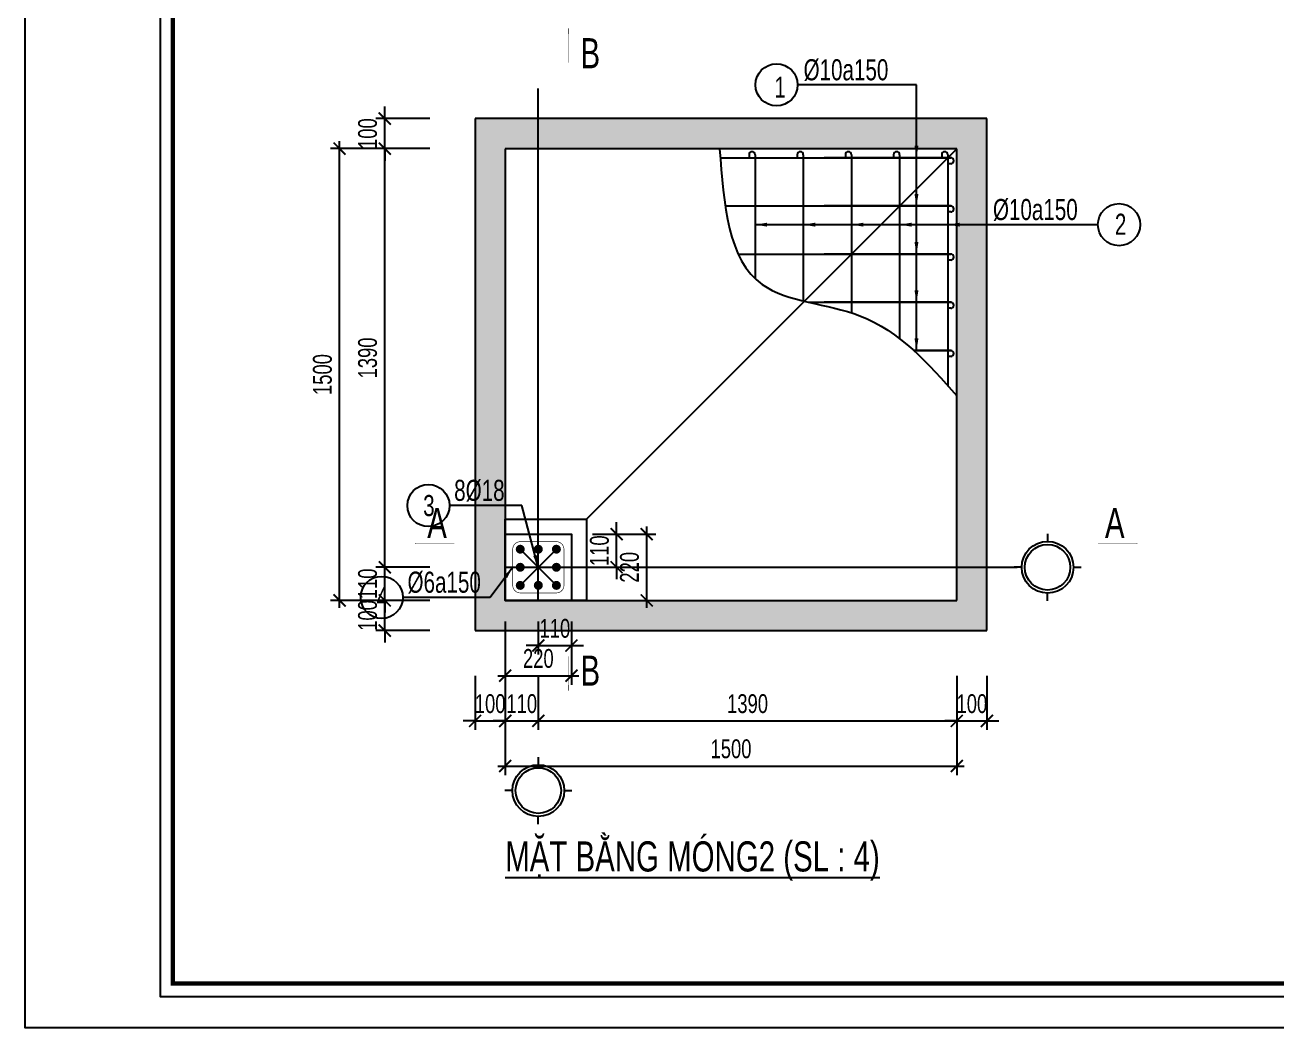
# Model space of a CAD drawing. Header units: inches. Extents: x 442278 to 842836, y -356313 to 59457.
# Drawn here: x 772277 to 776435, y -43086 to -39756 of the extents above; entities that cross this region are included whole.
import ezdxf
from ezdxf.enums import TextEntityAlignment as Align

# ---------------------------------------------------------------- set-up
doc = ezdxf.new("R2010")
doc.units = ezdxf.units.IN
doc.header["$LTSCALE"] = 250
doc.header["$MEASUREMENT"] = 0
doc.linetypes.add('CENTER', pattern=[50.8, 31.75, -6.35, 6.35, -6.35])
for name, color, linetype in [('3', 9, 'Continuous'), ('gsgsdfg', 31, 'Continuous'), ('LA.BT', 7, 'Continuous'), ('LA.DIM', 251, 'Continuous'), ('LA.KHAC', 252, 'Continuous'), ('LA.TC', 3, 'Continuous'), ('LA.TD', 30, 'Continuous'), ('LA.TEXT', 60, 'Continuous'), ('LA.TRUC', 251, 'CENTER'), ('NETTHAY', 8, 'Continuous'), ('NTHAY', 8, 'Continuous'), ('XDIT-MANH', 252, 'Continuous')]:
    doc.layers.add(name, color=color, linetype=linetype)
doc.styles.add('S.STEXT', font='arial.ttf', dxfattribs={"width": 0.7})
doc.styles.get("Standard").update_dxf_attribs({"font": 'arial.ttf'})
doc.styles.add('VnAvantH', font='', dxfattribs={"width": 0.7})
doc.styles.get('VnAvantH').set_extended_font_data('.VnAvantH')
doc.dimstyles.new('S.DIM25', dxfattribs={"dimtxt": 62.5, "dimasz": 40, "dimexe": 30, "dimexo": 0, "dimgap": 25, "dimtad": 1, "dimdec": 0, "dimzin": 13, "dimdsep": 46, "dimtxsty": 'S.STEXT', "dimblk": 'ARCHTICK', "dimcen": 0, "dimdle": 25, "dimclrd": 251, "dimclre": 251, "dimclrt": 60, "dimadec": 0, "dimazin": 0, "dimtfac": 1, "dimtdec": 0, "dimtix": 1, "dimtmove": 2, "dimatfit": 3, "dimfxl": 1, "dimtolj": 1, "dimtzin": 13, "dimarcsym": 0})
pattern_1 = [(50, (125584.615, -6308.54), (71.726018, -6.2752135), [7.5, -82.5]), (355, (125584.615, -6308.54), (-13.875133, 75.219213), [6, -66]), (100.451444, (125590.59, -6309.065), (57.850885, 68.943999), [6.374019, -70.114211]), (46.1842, (125584.615, -6288.54), (106.724133, -16.551928), [11.25, -123.75]), (96.635635, (125593.51, -6289.92), (93.466195, 97.41186), [9.561034, -105.171376]), (351.184164, (125584.62, -6288.54), (93.466195, 97.41186), [9, -99]), (21, (125594.615, -6293.54), (59.690705, -40.261889), [7.5, -82.5]), (326, (125594.615, -6293.54), (24.331533, 72.5150045), [6, -66]), (71.451445, (125599.59, -6296.9), (84.022238, 32.253115), [6.374019, -70.114211]), (37.5, (125584.615, -6308.542), (1.2159855, 33.2893854), [0, -65.2, 0, -67, 0, -66.25]), (7.5, (125584.615, -6308.542), (26.3069537, 39.4411712), [0, -38.2, 0, -63.7, 0, -25.25]), (327.5, (125562.315, -6308.542), (53.3822436, -2.2554872), [0, -25, 0, -78, 0, -103.5]), (317.5, (125552.315, -6308.54), (58.318617, 10.0104982), [0, -32.5, 0, -51.8, 0, -73.5])]

# ---------------------------------------------------------------- blocks, each defined once
blk = doc.blocks.new('_ArchTick')
at = {"color": 0, "linetype": 'ByBlock', "const_width": 0.15}
blk.add_lwpolyline([(-0.5, -0.5), (0.5, 0.5)], dxfattribs=at)
blk = doc.blocks.new('*D1088')
at = {"layer": 'DEFPOINTS', "color": 0, "transparency": 16777216}
for p in [(773771.6, -41916.5), (773871.6, -41916.5), (773871.6, -42066.5)]:
    blk.add_point(p, dxfattribs=at)
at = {"layer": 'LA.DIM', "color": 251, "lineweight": -2, "transparency": 16777216}
for p, q in [((773771.6, -41916.5), (773771.6, -42096.5)), ((773871.6, -41916.5), (773871.6, -42096.5)), ((773771.6, -42066.5), (773731.6, -42066.5)), ((773771.6, -42066.5), (773871.6, -42066.5)), ((773871.6, -42066.5), (773911.6, -42066.5))]:
    blk.add_line(p, q, dxfattribs=at)
at = {"layer": 'LA.DIM', "color": 251, "lineweight": -2, "transparency": 16777216, "xscale": 40, "yscale": 40, "zscale": 40}
blk.add_blockref('_ArchTick', (773771.6, -42066.5), dxfattribs=at)
at = {"layer": 'LA.DIM', "color": 251, "lineweight": -2, "transparency": 16777216, "xscale": 40, "yscale": 40, "zscale": 40, "rotation": 180}
blk.add_blockref('_ArchTick', (773871.6, -42066.5), dxfattribs=at)
at = {"layer": 'LA.DIM', "color": 60, "transparency": 16777216, "insert": (773821.6, -42009.6), "char_height": 62.5, "attachment_point": 5, "style": 'S.STEXT'}
blk.add_mtext('\\A1;100', dxfattribs=at)
blk = doc.blocks.new('*D1089')
at = {"layer": 'DEFPOINTS', "color": 0, "transparency": 16777216}
for p in [(773871.6, -41916.5), (773981.6, -41916.5), (773981.6, -42066.5)]:
    blk.add_point(p, dxfattribs=at)
at = {"layer": 'LA.DIM', "color": 251, "lineweight": -2, "transparency": 16777216}
for p, q in [((773871.6, -41916.5), (773871.6, -42096.5)), ((773981.6, -41916.5), (773981.6, -42096.5)), ((773871.6, -42066.5), (773831.6, -42066.5)), ((773871.6, -42066.5), (773981.6, -42066.5)), ((773981.6, -42066.5), (774021.6, -42066.5))]:
    blk.add_line(p, q, dxfattribs=at)
at = {"layer": 'LA.DIM', "color": 251, "lineweight": -2, "transparency": 16777216, "xscale": 40, "yscale": 40, "zscale": 40}
blk.add_blockref('_ArchTick', (773871.6, -42066.5), dxfattribs=at)
at = {"layer": 'LA.DIM', "color": 251, "lineweight": -2, "transparency": 16777216, "xscale": 40, "yscale": 40, "zscale": 40, "rotation": 180}
blk.add_blockref('_ArchTick', (773981.6, -42066.5), dxfattribs=at)
at = {"layer": 'LA.DIM', "color": 60, "transparency": 16777216, "insert": (773926.6, -42009.6), "char_height": 62.5, "attachment_point": 5, "style": 'S.STEXT'}
blk.add_mtext('\\A1;110', dxfattribs=at)
blk = doc.blocks.new('*D1090')
at = {"layer": 'DEFPOINTS', "color": 0, "transparency": 16777216}
for p in [(773981.6, -41916.5), (775371.6, -41916.5), (775371.6, -42066.5)]:
    blk.add_point(p, dxfattribs=at)
at = {"layer": 'LA.DIM', "color": 251, "lineweight": -2, "transparency": 16777216}
for p, q in [((773981.6, -41916.5), (773981.6, -42096.5)), ((775371.6, -41916.5), (775371.6, -42096.5)), ((773956.6, -42066.5), (775396.6, -42066.5))]:
    blk.add_line(p, q, dxfattribs=at)
at = {"layer": 'LA.DIM', "color": 251, "lineweight": -2, "transparency": 16777216, "xscale": 40, "yscale": 40, "zscale": 40, "rotation": 180}
blk.add_blockref('_ArchTick', (773981.6, -42066.5), dxfattribs=at)
at = {"layer": 'LA.DIM', "color": 251, "lineweight": -2, "transparency": 16777216, "xscale": 40, "yscale": 40, "zscale": 40}
blk.add_blockref('_ArchTick', (775371.6, -42066.5), dxfattribs=at)
at = {"layer": 'LA.DIM', "color": 60, "transparency": 16777216, "insert": (774676.6, -42009.6), "char_height": 62.5, "attachment_point": 5, "style": 'S.STEXT'}
blk.add_mtext('\\A1;1390', dxfattribs=at)
blk = doc.blocks.new('*D1091')
at = {"layer": 'DEFPOINTS', "color": 0, "transparency": 16777216}
for p in [(775371.6, -41916.5), (775471.6, -41916.5), (775471.6, -42066.5)]:
    blk.add_point(p, dxfattribs=at)
at = {"layer": 'LA.DIM', "color": 251, "lineweight": -2, "transparency": 16777216}
for p, q in [((775371.6, -41916.5), (775371.6, -42096.5)), ((775471.6, -41916.5), (775471.6, -42096.5)), ((775371.6, -42066.5), (775331.6, -42066.5)), ((775371.6, -42066.5), (775471.6, -42066.5)), ((775471.6, -42066.5), (775511.6, -42066.5))]:
    blk.add_line(p, q, dxfattribs=at)
at = {"layer": 'LA.DIM', "color": 251, "lineweight": -2, "transparency": 16777216, "xscale": 40, "yscale": 40, "zscale": 40}
blk.add_blockref('_ArchTick', (775371.6, -42066.5), dxfattribs=at)
at = {"layer": 'LA.DIM', "color": 251, "lineweight": -2, "transparency": 16777216, "xscale": 40, "yscale": 40, "zscale": 40, "rotation": 180}
blk.add_blockref('_ArchTick', (775471.6, -42066.5), dxfattribs=at)
at = {"layer": 'LA.DIM', "color": 60, "transparency": 16777216, "insert": (775421.6, -42009.6), "char_height": 62.5, "attachment_point": 5, "style": 'S.STEXT'}
blk.add_mtext('\\A1;100', dxfattribs=at)
blk = doc.blocks.new('*D1092')
at = {"layer": 'DEFPOINTS', "color": 0, "transparency": 16777216}
for p in [(773871.6, -41916.5), (775371.6, -41916.5), (775371.6, -42216.5)]:
    blk.add_point(p, dxfattribs=at)
at = {"layer": 'LA.DIM', "color": 251, "lineweight": -2, "transparency": 16777216}
for p, q in [((773871.6, -41916.5), (773871.6, -42246.5)), ((775371.6, -41916.5), (775371.6, -42246.5)), ((773846.6, -42216.5), (775396.6, -42216.5))]:
    blk.add_line(p, q, dxfattribs=at)
at = {"layer": 'LA.DIM', "color": 251, "lineweight": -2, "transparency": 16777216, "xscale": 40, "yscale": 40, "zscale": 40, "rotation": 180}
blk.add_blockref('_ArchTick', (773871.6, -42216.5), dxfattribs=at)
at = {"layer": 'LA.DIM', "color": 251, "lineweight": -2, "transparency": 16777216, "xscale": 40, "yscale": 40, "zscale": 40}
blk.add_blockref('_ArchTick', (775371.6, -42216.5), dxfattribs=at)
at = {"layer": 'LA.DIM', "color": 60, "transparency": 16777216, "insert": (774621.6, -42159.6), "char_height": 62.5, "attachment_point": 5, "style": 'S.STEXT'}
blk.add_mtext('\\A1;1500', dxfattribs=at)
blk = doc.blocks.new('*D1093')
at = {"layer": 'DEFPOINTS', "color": 0, "transparency": 16777216}
for p in [(773471.6, -41666.5), (773621.6, -41666.5), (773621.6, -41766.5)]:
    blk.add_point(p, dxfattribs=at)
at = {"layer": 'LA.DIM', "color": 251, "lineweight": -2, "transparency": 16777216}
for p, q in [((773471.6, -41666.5), (773471.6, -41626.5)), ((773621.6, -41666.5), (773441.6, -41666.5)), ((773471.6, -41766.5), (773471.6, -41666.5)), ((773621.6, -41766.5), (773441.6, -41766.5)), ((773471.6, -41766.5), (773471.6, -41806.5))]:
    blk.add_line(p, q, dxfattribs=at)
at = {"layer": 'LA.DIM', "color": 251, "lineweight": -2, "transparency": 16777216, "xscale": 40, "yscale": 40, "zscale": 40}
for p, rotation in [((773471.6, -41666.5), 270), ((773471.6, -41766.5), 90)]:
    blk.add_blockref('_ArchTick', p, dxfattribs=dict(at, rotation=rotation))
at = {"layer": 'LA.DIM', "color": 60, "transparency": 16777216, "insert": (773414.7, -41716.5), "char_height": 62.5, "attachment_point": 5, "rotation": 90, "style": 'S.STEXT'}
blk.add_mtext('\\A1;100', dxfattribs=at)
blk = doc.blocks.new('*D1094')
at = {"layer": 'DEFPOINTS', "color": 0, "transparency": 16777216}
for p in [(773471.6, -41556.5), (773621.6, -41556.5), (773621.6, -41666.5)]:
    blk.add_point(p, dxfattribs=at)
at = {"layer": 'LA.DIM', "color": 251, "lineweight": -2, "transparency": 16777216}
for p, q in [((773471.6, -41556.5), (773471.6, -41516.5)), ((773621.6, -41556.5), (773441.6, -41556.5)), ((773471.6, -41666.5), (773471.6, -41556.5)), ((773621.6, -41666.5), (773441.6, -41666.5)), ((773471.6, -41666.5), (773471.6, -41706.5))]:
    blk.add_line(p, q, dxfattribs=at)
at = {"layer": 'LA.DIM', "color": 251, "lineweight": -2, "transparency": 16777216, "xscale": 40, "yscale": 40, "zscale": 40}
for p, rotation in [((773471.6, -41556.5), 270), ((773471.6, -41666.5), 90)]:
    blk.add_blockref('_ArchTick', p, dxfattribs=dict(at, rotation=rotation))
at = {"layer": 'LA.DIM', "color": 60, "transparency": 16777216, "insert": (773414.7, -41611.5), "char_height": 62.5, "attachment_point": 5, "rotation": 90, "style": 'S.STEXT'}
blk.add_mtext('\\A1;110', dxfattribs=at)
blk = doc.blocks.new('*D1095')
at = {"layer": 'DEFPOINTS', "color": 0, "transparency": 16777216}
for p in [(773471.6, -40166.5), (773621.6, -40166.5), (773621.6, -41556.5)]:
    blk.add_point(p, dxfattribs=at)
at = {"layer": 'LA.DIM', "color": 251, "lineweight": -2, "transparency": 16777216}
for p, q in [((773621.6, -40166.5), (773441.6, -40166.5)), ((773471.6, -41581.5), (773471.6, -40141.5)), ((773621.6, -41556.5), (773441.6, -41556.5))]:
    blk.add_line(p, q, dxfattribs=at)
at = {"layer": 'LA.DIM', "color": 251, "lineweight": -2, "transparency": 16777216, "xscale": 40, "yscale": 40, "zscale": 40}
for p, rotation in [((773471.6, -40166.5), 90), ((773471.6, -41556.5), 270)]:
    blk.add_blockref('_ArchTick', p, dxfattribs=dict(at, rotation=rotation))
at = {"layer": 'LA.DIM', "color": 60, "transparency": 16777216, "insert": (773414.7, -40861.5), "char_height": 62.5, "attachment_point": 5, "rotation": 90, "style": 'S.STEXT'}
blk.add_mtext('\\A1;1390', dxfattribs=at)
blk = doc.blocks.new('*D1096')
at = {"layer": 'DEFPOINTS', "color": 0, "transparency": 16777216}
for p in [(773471.6, -40066.5), (773621.6, -40066.5), (773621.6, -40166.5)]:
    blk.add_point(p, dxfattribs=at)
at = {"layer": 'LA.DIM', "color": 251, "lineweight": -2, "transparency": 16777216}
for p, q in [((773471.6, -40066.5), (773471.6, -40026.5)), ((773621.6, -40066.5), (773441.6, -40066.5)), ((773471.6, -40166.5), (773471.6, -40066.5)), ((773621.6, -40166.5), (773441.6, -40166.5)), ((773471.6, -40166.5), (773471.6, -40206.5))]:
    blk.add_line(p, q, dxfattribs=at)
at = {"layer": 'LA.DIM', "color": 251, "lineweight": -2, "transparency": 16777216, "xscale": 40, "yscale": 40, "zscale": 40}
for p, rotation in [((773471.6, -40066.5), 270), ((773471.6, -40166.5), 90)]:
    blk.add_blockref('_ArchTick', p, dxfattribs=dict(at, rotation=rotation))
at = {"layer": 'LA.DIM', "color": 60, "transparency": 16777216, "insert": (773414.7, -40116.5), "char_height": 62.5, "attachment_point": 5, "rotation": 90, "style": 'S.STEXT'}
blk.add_mtext('\\A1;100', dxfattribs=at)
blk = doc.blocks.new('*D1097')
at = {"layer": 'DEFPOINTS', "color": 0, "transparency": 16777216}
for p in [(773321.6, -40166.5), (773621.6, -40166.5), (773621.6, -41666.5)]:
    blk.add_point(p, dxfattribs=at)
at = {"layer": 'LA.DIM', "color": 251, "lineweight": -2, "transparency": 16777216}
for p, q in [((773621.6, -40166.5), (773291.6, -40166.5)), ((773321.6, -41691.5), (773321.6, -40141.5)), ((773621.6, -41666.5), (773291.6, -41666.5))]:
    blk.add_line(p, q, dxfattribs=at)
at = {"layer": 'LA.DIM', "color": 251, "lineweight": -2, "transparency": 16777216, "xscale": 40, "yscale": 40, "zscale": 40}
for p, rotation in [((773321.6, -40166.5), 90), ((773321.6, -41666.5), 270)]:
    blk.add_blockref('_ArchTick', p, dxfattribs=dict(at, rotation=rotation))
at = {"layer": 'LA.DIM', "color": 60, "transparency": 16777216, "insert": (773264.7, -40916.5), "char_height": 62.5, "attachment_point": 5, "rotation": 90, "style": 'S.STEXT'}
blk.add_mtext('\\A1;1500', dxfattribs=at)
blk = doc.blocks.new('*D1098')
at = {"layer": 'DEFPOINTS', "color": 0, "transparency": 16777216}
for p in [(773981.6, -41736.5), (774091.6, -41736.5), (774091.6, -41816.5)]:
    blk.add_point(p, dxfattribs=at)
at = {"layer": 'LA.DIM', "color": 251, "lineweight": -2, "transparency": 16777216}
for p, q in [((773981.6, -41736.5), (773981.6, -41846.5)), ((774091.6, -41736.5), (774091.6, -41846.5)), ((773981.6, -41816.5), (773941.6, -41816.5)), ((773981.6, -41816.5), (774091.6, -41816.5)), ((774091.6, -41816.5), (774131.6, -41816.5))]:
    blk.add_line(p, q, dxfattribs=at)
at = {"layer": 'LA.DIM', "color": 251, "lineweight": -2, "transparency": 16777216, "xscale": 40, "yscale": 40, "zscale": 40}
blk.add_blockref('_ArchTick', (773981.6, -41816.5), dxfattribs=at)
at = {"layer": 'LA.DIM', "color": 251, "lineweight": -2, "transparency": 16777216, "xscale": 40, "yscale": 40, "zscale": 40, "rotation": 180}
blk.add_blockref('_ArchTick', (774091.6, -41816.5), dxfattribs=at)
at = {"layer": 'LA.DIM', "color": 60, "transparency": 16777216, "insert": (774036.6, -41759.6), "char_height": 62.5, "attachment_point": 5, "style": 'S.STEXT'}
blk.add_mtext('\\A1;110', dxfattribs=at)
blk = doc.blocks.new('*D1099')
at = {"layer": 'DEFPOINTS', "color": 0, "transparency": 16777216}
for p in [(773871.6, -41736.5), (774091.6, -41736.5), (774091.6, -41916.5)]:
    blk.add_point(p, dxfattribs=at)
at = {"layer": 'LA.DIM', "color": 251, "lineweight": -2, "transparency": 16777216}
for p, q in [((773871.6, -41736.5), (773871.6, -41946.5)), ((774091.6, -41736.5), (774091.6, -41946.5)), ((773846.6, -41916.5), (774116.6, -41916.5))]:
    blk.add_line(p, q, dxfattribs=at)
at = {"layer": 'LA.DIM', "color": 251, "lineweight": -2, "transparency": 16777216, "xscale": 40, "yscale": 40, "zscale": 40, "rotation": 180}
blk.add_blockref('_ArchTick', (773871.6, -41916.5), dxfattribs=at)
at = {"layer": 'LA.DIM', "color": 251, "lineweight": -2, "transparency": 16777216, "xscale": 40, "yscale": 40, "zscale": 40}
blk.add_blockref('_ArchTick', (774091.6, -41916.5), dxfattribs=at)
at = {"layer": 'LA.DIM', "color": 60, "transparency": 16777216, "insert": (773981.6, -41859.6), "char_height": 62.5, "attachment_point": 5, "style": 'S.STEXT'}
blk.add_mtext('\\A1;220', dxfattribs=at)
blk = doc.blocks.new('*D1100')
at = {"layer": 'DEFPOINTS', "color": 0, "transparency": 16777216}
for p in [(774161.6, -41446.5), (774241.6, -41446.5), (774161.6, -41556.5)]:
    blk.add_point(p, dxfattribs=at)
at = {"layer": 'LA.DIM', "color": 251, "lineweight": -2, "transparency": 16777216}
for p, q in [((774241.6, -41446.5), (774241.6, -41406.5)), ((774161.6, -41446.5), (774271.6, -41446.5)), ((774241.6, -41556.5), (774241.6, -41446.5)), ((774161.6, -41556.5), (774271.6, -41556.5)), ((774241.6, -41556.5), (774241.6, -41596.5))]:
    blk.add_line(p, q, dxfattribs=at)
at = {"layer": 'LA.DIM', "color": 251, "lineweight": -2, "transparency": 16777216, "xscale": 40, "yscale": 40, "zscale": 40}
for p, rotation in [((774241.6, -41446.5), 270), ((774241.6, -41556.5), 90)]:
    blk.add_blockref('_ArchTick', p, dxfattribs=dict(at, rotation=rotation))
at = {"layer": 'LA.DIM', "color": 60, "transparency": 16777216, "insert": (774184.7, -41501.5), "char_height": 62.5, "attachment_point": 5, "rotation": 90, "style": 'S.STEXT'}
blk.add_mtext('\\A1;110', dxfattribs=at)
blk = doc.blocks.new('*D1101')
at = {"layer": 'DEFPOINTS', "color": 0, "transparency": 16777216}
for p in [(774161.6, -41446.5), (774341.6, -41446.5), (774161.6, -41666.5)]:
    blk.add_point(p, dxfattribs=at)
at = {"layer": 'LA.DIM', "color": 251, "lineweight": -2, "transparency": 16777216}
for p, q in [((774161.6, -41446.5), (774371.6, -41446.5)), ((774341.6, -41691.5), (774341.6, -41421.5)), ((774161.6, -41666.5), (774371.6, -41666.5))]:
    blk.add_line(p, q, dxfattribs=at)
at = {"layer": 'LA.DIM', "color": 251, "lineweight": -2, "transparency": 16777216, "xscale": 40, "yscale": 40, "zscale": 40}
for p, rotation in [((774341.6, -41446.5), 90), ((774341.6, -41666.5), 270)]:
    blk.add_blockref('_ArchTick', p, dxfattribs=dict(at, rotation=rotation))
at = {"layer": 'LA.DIM', "color": 60, "transparency": 16777216, "insert": (774284.7, -41556.5), "char_height": 62.5, "attachment_point": 5, "rotation": 90, "style": 'S.STEXT'}
blk.add_mtext('\\A1;220', dxfattribs=at)
blk = doc.blocks.new('KHUNG CHUAN SEICO')
at = {"layer": 'DEFPOINTS', "lineweight": -3, "ltscale": 2000}
blk.add_lwpolyline([(0, 397.16), (572.13, 397.16), (572.13, 0), (0, 0)], close=True, dxfattribs=at)
at = {"layer": 'gsgsdfg'}
blk.add_lwpolyline([(0, 397.16), (572.13, 397.16), (572.13, 0), (0, 0)], close=True, dxfattribs=at)
blk.add_lwpolyline([(0, 397.16), (572.13, 397.16), (572.13, 0), (0, 0)], close=True, dxfattribs=at)
at = {"layer": 'NETTHAY', "ltscale": 0.5, "const_width": 0.743}
blk.add_lwpolyline([(26.26, 388.15), (460.75, 388.15), (460.75, 7.88), (26.26, 7.88), (26.26, 388.51)], dxfattribs=at)
at = {"layer": 'NTHAY', "lineweight": -3, "ltscale": 2000}
blk.add_lwpolyline([(24.06, 391.61), (565.91, 391.61), (565.91, 5.55), (24.06, 5.55)], close=True, dxfattribs=at)
at = {"layer": '3', "ltscale": 0.5, "style": 'VnAvantH'}
for tag, height, p in [('DRAWING1', 4.75, (514.01, 46.77)), ('DRAWING2', 4.75, (514.07, 36.02)), ('DATE', 2.5, (477.02, 18.64))]:
    blk.add_attdef(tag, text='', height=height, dxfattribs=at).set_placement(p, align=Align.CENTER)

msp = doc.modelspace()

# ---------------------------------------------------------------- hatches: boundary and pattern name
at = {"layer": 'LA.KHAC'}
h = msp.add_hatch(dxfattribs=at)
h.set_pattern_fill('AR-CONC', color=256, scale=10, style=0)
h.set_pattern_definition(pattern_1)
h.paths.add_polyline_path([(773871.62, -41666.54), (775471.62, -41666.54), (775471.62, -41766.54), (773771.62, -41766.54), (773771.62, -40066.54), (773871.62, -40066.54)], flags=16)
h = msp.add_hatch(dxfattribs=at)
h.set_pattern_fill('AR-CONC', color=256, scale=10, style=0)
h.set_pattern_definition(pattern_1)
h.paths.add_polyline_path([(773871.62, -40166.54), (773871.62, -40066.54), (775471.62, -40066.54), (775471.62, -41666.54), (775371.62, -41666.54), (775371.62, -40166.54)], flags=16)
at = {"layer": 'LA.TC'}
h = msp.add_hatch(color=256, dxfattribs=at)
edge = h.paths.add_edge_path(flags=16)
edge.add_arc((773921.62, -41496.54), 15, 0, 360)
h = msp.add_hatch(color=256, dxfattribs=at)
edge = h.paths.add_edge_path(flags=16)
edge.add_arc((773921.62, -41496.54), 15, 0, 360)
h = msp.add_hatch(color=256, dxfattribs=at)
edge = h.paths.add_edge_path(flags=16)
edge.add_arc((773981.62, -41496.54), 15, 0, 360)
h = msp.add_hatch(color=256, dxfattribs=at)
edge = h.paths.add_edge_path(flags=16)
edge.add_arc((774041.62, -41496.54), 15, 0, 360)
h = msp.add_hatch(color=256, dxfattribs=at)
edge = h.paths.add_edge_path(flags=16)
edge.add_arc((774041.62, -41496.54), 15, 0, 360)
h = msp.add_hatch(color=256, dxfattribs=at)
edge = h.paths.add_edge_path(flags=16)
edge.add_arc((773921.62, -41556.54), 15, 0, 360)
h = msp.add_hatch(color=256, dxfattribs=at)
edge = h.paths.add_edge_path(flags=16)
edge.add_arc((774041.62, -41556.54), 15, 0, 360)
h = msp.add_hatch(color=256, dxfattribs=at)
edge = h.paths.add_edge_path(flags=16)
edge.add_arc((773921.62, -41616.54), 15, 0, 360)
h = msp.add_hatch(color=256, dxfattribs=at)
edge = h.paths.add_edge_path(flags=16)
edge.add_arc((773921.62, -41616.54), 15, 0, 360)
h = msp.add_hatch(color=256, dxfattribs=at)
edge = h.paths.add_edge_path(flags=16)
edge.add_arc((773981.62, -41616.54), 15, 0, 360)
h = msp.add_hatch(color=256, dxfattribs=at)
edge = h.paths.add_edge_path(flags=16)
edge.add_arc((774041.62, -41616.54), 15, 0, 360)
h = msp.add_hatch(color=256, dxfattribs=at)
edge = h.paths.add_edge_path(flags=16)
edge.add_arc((774041.62, -41616.54), 15, 0, 360)

# ---------------------------------------------------------------- linework, layer by layer
at = {"layer": 'LA.BT'}
for p, q in [((775371.62, -40166.54), (773871.62, -40166.54)), ((773871.62, -40166.54), (773871.62, -41666.54)), ((775371.62, -41666.54), (775371.62, -40166.54)), ((773871.62, -41666.54), (775371.62, -41666.54))]:
    msp.add_line(p, q, dxfattribs=at)
msp.add_lwpolyline([(773871.62, -41446.54), (774091.62, -41446.54), (774091.62, -41666.54), (773871.62, -41666.54)], close=True, dxfattribs=at)
at = {"layer": 'LA.BT', "linetype": 'Continuous'}
for centre in [(775673.03, -41556.54), (773981.62, -42297.96)]:
    msp.add_circle(centre, 75.6, dxfattribs=at)
at = {"layer": 'LA.DIM'}
for p, q in [((773921.62, -41496.54), (774041.62, -41616.54)), ((773921.62, -41616.54), (774041.62, -41496.54))]:
    msp.add_line(p, q, dxfattribs=at)
for centre in [(773616.62, -41351.54), (773461.62, -41656.54)]:
    msp.add_circle(centre, 70, dxfattribs=at)
at = {"layer": 'LA.KHAC'}
for p, q in [((775471.62, -40066.54), (773771.62, -40066.54)), ((773771.62, -40066.54), (773771.62, -41766.54)), ((775471.62, -41766.54), (775471.62, -40066.54)), ((775371.62, -40166.54), (774141.62, -41396.54)), ((773771.62, -41766.54), (775471.62, -41766.54))]:
    msp.add_line(p, q, dxfattribs=at)
at = {"layer": 'LA.KHAC', "linetype": 'Continuous'}
for p, q in [((775673.03, -41445.13), (775673.03, -41470.57)), ((775587.06, -41556.54), (775561.62, -41556.54)), ((775759, -41556.54), (775784.44, -41556.54)), ((775673.03, -41667.96), (775673.03, -41642.51)), ((773981.62, -42186.54), (773981.62, -42211.98)), ((773895.64, -42297.96), (773870.2, -42297.96)), ((774067.59, -42297.96), (774093.03, -42297.96)), ((773981.62, -42409.37), (773981.62, -42383.93))]:
    msp.add_line(p, q, dxfattribs=at)
at = {"layer": 'LA.KHAC', "color": 1}
for points in [[(774081.62, -39916.54, 0, 0, 0), (774081.62, -39766.54, 2, 2, 0)], [(773721.62, -41476.54, 0, 0, 0), (773571.62, -41476.54, 2, 2, 0)], [(775821.62, -41476.54, 0, 0, 0), (775971.62, -41476.54, 2, 2, 0)], [(774081.62, -41816.54, 0, 0, 0), (774081.62, -41966.54, 2, 2, 0)]]:
    msp.add_lwpolyline(points, format="xyseb", close=True, dxfattribs=at)
at = {"layer": 'LA.KHAC'}
msp.add_lwpolyline([(773871.62, -41396.54), (774141.62, -41396.54), (774141.62, -41666.54), (773871.62, -41666.54)], close=True, dxfattribs=at)
at = {"layer": 'LA.KHAC', "linetype": 'Continuous'}
for centre, radius in [((774772.86, -39954.55), 70), ((775910.54, -40418.86), 70), ((775673.03, -41556.54), 85.97), ((773981.62, -42297.96), 85.97)]:
    msp.add_circle(centre, radius, dxfattribs=at)
msp.add_spline([(774583.71, -40166.54), (774725.2, -40617.69), (775049.8, -40721.6), (775371.62, -40987.64)], degree=3, dxfattribs=at)
at = {"layer": 'LA.TC', "linetype": 'Continuous'}
for p, q in [((774585.2, -40196.54), (775351.62, -40196.54)), ((774681.62, -40186.54), (774681.62, -40196.54)), ((774701.62, -40186.54), (774701.62, -40598.16)), ((774841.62, -40186.54), (774841.62, -40196.54)), ((774861.62, -40186.54), (774861.62, -40672.02)), ((775351.62, -40196.54), (774931, -40196.54)), ((775001.62, -40186.54), (775001.62, -40196.54)), ((775021.62, -40186.54), (775021.62, -40711.74)), ((775161.62, -40186.54), (775161.62, -40196.54)), ((775181.62, -40186.54), (775181.62, -40797.15)), ((775321.62, -40186.54), (775321.62, -40196.54)), ((775341.62, -40186.54), (775341.62, -40953.62)), ((775351.62, -40216.54), (775341.62, -40216.54)), ((774602.51, -40356.54), (775351.62, -40356.54)), ((775351.62, -40356.54), (774931, -40356.54)), ((775351.62, -40376.54), (775341.62, -40376.54)), ((774645.62, -40516.54), (775351.62, -40516.54)), ((775351.62, -40516.54), (774931, -40516.54)), ((775351.62, -40536.54), (775341.62, -40536.54)), ((774880.47, -40676.54), (775351.62, -40676.54)), ((775351.62, -40676.54), (774931, -40676.54)), ((775351.62, -40696.54), (775341.62, -40696.54)), ((775228.55, -40836.54), (775351.62, -40836.54)), ((775351.62, -40836.54), (775228.55, -40836.54)), ((775351.62, -40856.54), (775341.62, -40856.54))]:
    msp.add_line(p, q, dxfattribs=at)
for centre, start, end in [((774691.62, -40186.54), 0, 180), ((774851.62, -40186.54), 0, 180), ((775011.62, -40186.54), 0, 180), ((775171.62, -40186.54), 0, 180), ((775331.62, -40186.54), 0, 180), ((775351.62, -40206.54), 270, 90), ((775351.62, -40366.54), 270, 90), ((775351.62, -40526.54), 270, 90), ((775351.62, -40686.54), 270, 90), ((775351.62, -40846.54), 270, 90)]:
    msp.add_arc(centre, 10, start, end, dxfattribs=at)
at = {"layer": 'LA.TD'}
msp.add_lwpolyline([(773896.62, -41616.54, 2, 2, 0), (773896.62, -41496.54, 2, 2, -0.4142112), (773921.62, -41471.54, 2, 2, 0), (774041.62, -41471.54, 2, 2, -0.4142112), (774066.62, -41496.54, 2, 2, 0), (774066.62, -41616.54, 2, 2, -0.4142112), (774041.62, -41641.54, 2, 2, 0), (773921.62, -41641.54, 2, 2, -0.4142112)], format="xyseb", close=True, dxfattribs=at)
at = {"layer": 'LA.TRUC', "ltscale": 5}
for p, q in [((773981.62, -41666.54), (773981.62, -39966.54)), ((773871.62, -41556.54), (775571.62, -41556.54))]:
    msp.add_line(p, q, dxfattribs=at)
at = {"layer": 'XDIT-MANH'}
msp.add_line((773871.75, -41666.14), (773881.75, -41666.14), dxfattribs=at)

# ---------------------------------------------------------------- block references
at = {"layer": 'LA.DIM', "xscale": 18.69619676790764, "yscale": 18.696196767796, "zscale": 18.69619676774314}
msp.add_blockref('KHUNG CHUAN SEICO', (772276.77, -43086.1), dxfattribs=at)

# ---------------------------------------------------------------- texts
at = {"layer": 'LA.TEXT', "style": 'S.STEXT', "width": 0.7}
for s, height, p in [('B', 100, (774121.62, -39899.54)), ('%%c10a150', 70, (774862.62, -39939.54)), ('1', 70, (774765.62, -39997.54)), ('%%c10a150', 70, (775491.62, -40403.54)), ('2', 70, (775896.62, -40452.54)), ('3', 70, (773599.12, -41386.54)), ('A', 100, (773612.62, -41459.54)), ('A', 100, (775863.62, -41459.54)), ('4', 70, (773444.12, -41691.54)), ('B', 100, (774121.62, -41949.54)), ('%%uMẶT BẰNG MÓNG2 (SL : 4)', 100, (773871.62, -42566.54))]:
    msp.add_text(s, height=height, dxfattribs=at).set_placement(p)
at = {"layer": 'LA.TEXT', "width": 0.7}
for s, p in [('8%%c18', (773702.17, -41335.99)), ('%%c6a150', (773547.17, -41640.99))]:
    msp.add_text(s, height=70, dxfattribs=at).set_placement(p)

# ---------------------------------------------------------------- dimensions: what is measured, and where the dimension line sits
at = {"layer": 'LA.DIM'}
for base, p1, p2, picture, middle in [((773471.62, -40066.54), (773621.62, -40166.54), (773621.62, -40066.54), '*D1096', (773414.7, -40116.54)), ((773321.62, -40166.54), (773621.62, -41666.54), (773621.62, -40166.54), '*D1097', (773264.7, -40916.54)), ((773471.62, -40166.54), (773621.62, -41556.54), (773621.62, -40166.54), '*D1095', (773414.68, -40861.54)), ((774241.62, -41446.54), (774161.62, -41556.54), (774161.62, -41446.54), '*D1100', (774184.7, -41501.54)), ((774341.62, -41446.54), (774161.62, -41666.54), (774161.62, -41446.54), '*D1101', (774284.7, -41556.54)), ((773471.62, -41556.54), (773621.62, -41666.54), (773621.62, -41556.54), '*D1094', (773414.7, -41611.54)), ((773471.62, -41666.54), (773621.62, -41766.54), (773621.62, -41666.54), '*D1093', (773414.7, -41716.54))]:
    dim = msp.add_linear_dim(base=base, p1=p1, p2=p2, angle=90, dimstyle='S.DIM25', dxfattribs=at)
    dim.commit()
    dim.dimension.update_dxf_attribs({"geometry": picture, "text_midpoint": middle})
for base, p1, p2, picture, middle in [((774091.62, -41916.54), (773871.62, -41736.54), (774091.62, -41736.54), '*D1099', (773981.62, -41859.63)), ((774091.62, -41816.54), (773981.62, -41736.54), (774091.62, -41736.54), '*D1098', (774036.62, -41759.63)), ((773871.62, -42066.54), (773771.62, -41916.54), (773871.62, -41916.54), '*D1088', (773821.62, -42009.63)), ((773981.62, -42066.54), (773871.62, -41916.54), (773981.62, -41916.54), '*D1089', (773926.62, -42009.63)), ((775371.62, -42216.54), (773871.62, -41916.54), (775371.62, -41916.54), '*D1092', (774621.62, -42159.63)), ((775371.62, -42066.54), (773981.62, -41916.54), (775371.62, -41916.54), '*D1090', (774676.62, -42009.61)), ((775471.62, -42066.54), (775371.62, -41916.54), (775471.62, -41916.54), '*D1091', (775421.62, -42009.63))]:
    dim = msp.add_linear_dim(base=base, p1=p1, p2=p2, dimstyle='S.DIM25', dxfattribs=at)
    dim.commit()
    dim.dimension.update_dxf_attribs({"geometry": picture, "text_midpoint": middle})

# ---------------------------------------------------------------- leaders
for points in [[(773981.62, -41556.54), (773926.62, -41351.54), (773686.62, -41351.54)], [(773896.62, -41556.54), (773821.62, -41656.54), (773531.62, -41656.54)]]:
    msp.add_leader(points, dimstyle='S.DIM25', dxfattribs=at)
at = {"layer": 'LA.KHAC', "linetype": 'Continuous'}
for points in [[(775237.64, -40836.54), (775237.64, -39954.55), (774842.86, -39954.55)], [(775237.64, -40676.54), (775237.64, -39954.55)], [(775237.64, -40516.54), (775237.64, -39954.55)], [(775237.64, -40356.54), (775237.64, -39954.55)], [(775237.64, -40196.54), (775237.64, -39954.55)], [(774701.62, -40418.86), (775840.54, -40418.86)], [(774861.62, -40418.86), (775840.54, -40418.86)], [(775021.62, -40418.86), (775840.54, -40418.86)], [(775181.62, -40418.86), (775840.54, -40418.86)], [(775341.62, -40418.86), (775840.54, -40418.86)]]:
    msp.add_leader(points, dimstyle='S.DIM25', dxfattribs=at)

doc.saveas('drawing.dxf')
